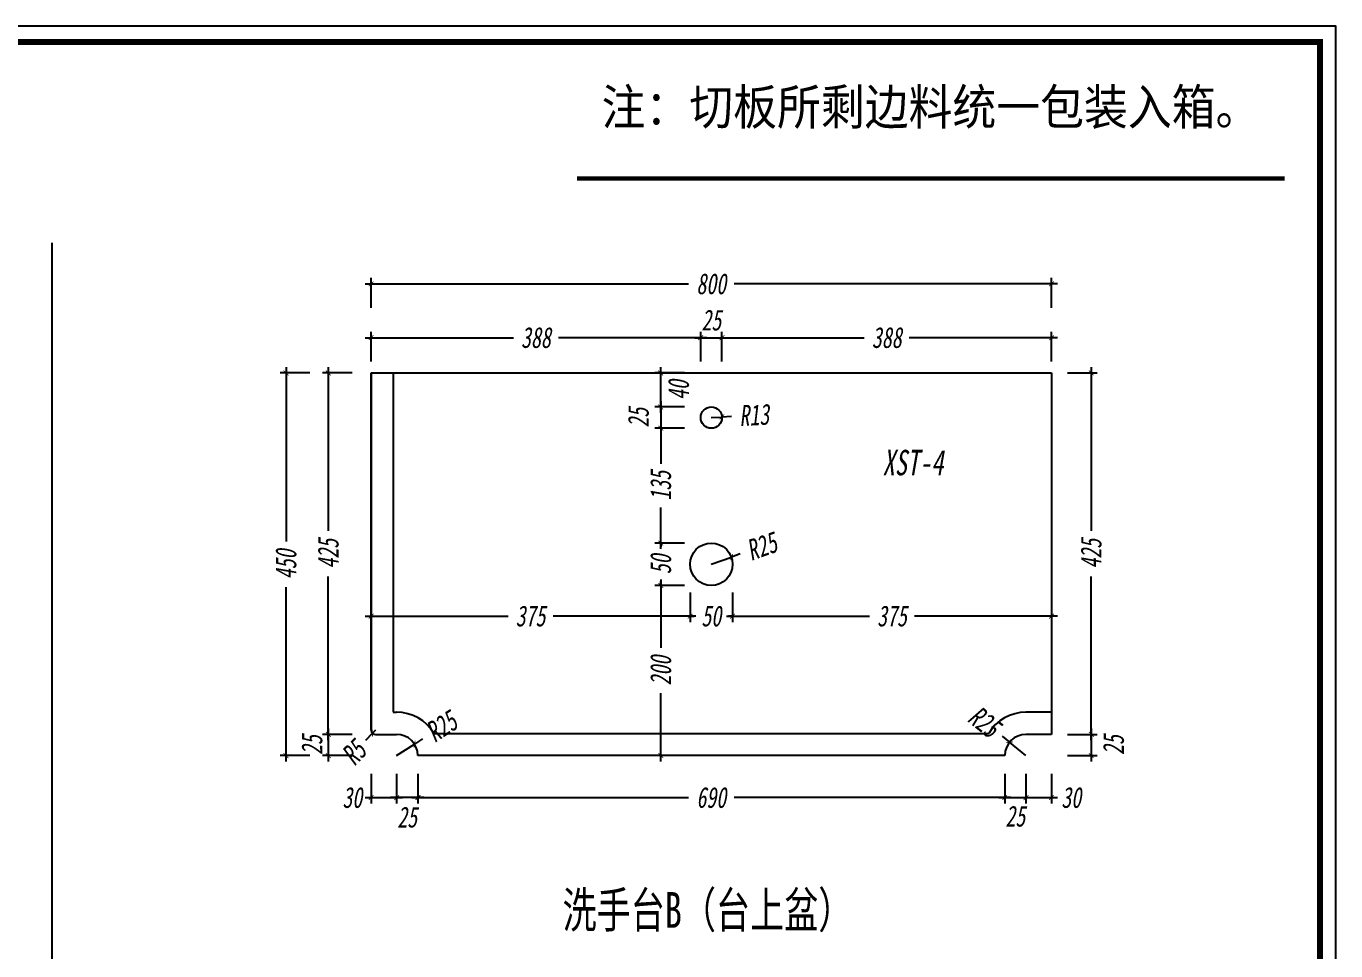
# Model space of a CAD drawing. Header units: millimetres. Extents: x 29542 to 32597, y -6573 to -4413.
# Drawn here: x 31057 to 32597, y -5500 to -4413 of the extents above; entities that cross this region are included whole.
import ezdxf
from ezdxf.enums import TextEntityAlignment as Align

# ---------------------------------------------------------------- set-up
doc = ezdxf.new("R2010")
doc.units = ezdxf.units.MM
doc.header["$PDMODE"] = 3
doc.layers.add('图框', color=7, linetype='Continuous')
doc.styles.add('BZ宋体', font='simfang.ttf', dxfattribs={"width": 0.7, "oblique": 10})
doc.styles.get("Standard").update_dxf_attribs({"font": ''})
doc.styles.add('宋体', font='simhei.ttf')
doc.styles.add('标注字体', font='simfang.ttf', dxfattribs={"width": 0.7, "oblique": 10})
doc.styles.get('Standard').set_extended_font_data('SimSun')
doc.linetypes.add('R_LINE', pattern='A,12.5,-2.5,["R",Standard,S=8.75,R=0,X=-1.1,Y=-3.75],-7.5', length=22.5)
doc.dimstyles.new('BZ-07', dxfattribs={"dimscale": 7, "dimtxt": 3.5, "dimasz": 0.8, "dimexe": 1, "dimexo": 1, "dimgap": 1, "dimtad": 0, "dimdec": 0, "dimdsep": 46, "dimtxsty": '标注字体', "dimblk1": 'ARCHTICK', "dimblk2": 'ARCHTICK', "dimsah": 1, "dimcen": 1, "dimdle": 1, "dimclrd": 140, "dimclre": 140, "dimclrt": 1, "dimadec": 0, "dimazin": 0, "dimtfac": 0.6, "dimtdec": 0, "dimtix": 1, "dimtmove": 2, "dimatfit": 3, "dimldrblk": 'jt', "dimfxl": 4, "dimfxlon": 1, "dimtolj": 1, "dimtzin": 0, "dimarcsym": 0})

# ---------------------------------------------------------------- blocks, each defined once
blk = doc.blocks.new('_ARCHTICK')
at = {"color": 0, "linetype": 'ByBlock', "const_width": 0.15}
blk.add_lwpolyline([(-0.5, -0.5), (0.5, 0.5)], dxfattribs=at)
blk = doc.blocks.new('*D41')
at = {"color": 140, "lineweight": -2, "transparency": 16777216}
for p, q in [((31462.6, -4744.2), (31462.6, -4709.2)), ((32262.6, -4744.2), (32262.6, -4709.2)), ((31455.6, -4716.2), (31835.8, -4716.2)), ((32269.6, -4716.2), (31889.4, -4716.2))]:
    blk.add_line(p, q, dxfattribs=at)
at = {"layer": 'Defpoints', "color": 0, "transparency": 16777216}
for p in [(32262.6, -4716.2), (31462.6, -4820.9), (32262.6, -4820.9)]:
    blk.add_point(p, dxfattribs=at)
at = {"color": 140, "lineweight": -2, "transparency": 16777216, "xscale": 5.6, "yscale": 5.6, "zscale": 5.6, "rotation": 180}
blk.add_blockref('_ARCHTICK', (31462.6, -4716.2), dxfattribs=at)
at = {"color": 140, "lineweight": -2, "transparency": 16777216, "xscale": 5.6, "yscale": 5.6, "zscale": 5.6}
blk.add_blockref('_ARCHTICK', (32262.6, -4716.2), dxfattribs=at)
at = {"color": 1, "transparency": 16777216, "insert": (31862.6, -4716.2), "char_height": 24.5, "attachment_point": 5, "style": '标注字体'}
blk.add_mtext('\\A1;800', dxfattribs=at)
blk = doc.blocks.new('jt')
blk = doc.blocks.new('*D42')
at = {"color": 140, "lineweight": -2, "transparency": 16777216}
for p, q in [((31412.3, -4813.9), (31412.3, -5006.6)), ((31440.3, -4820.9), (31405.3, -4820.9)), ((31412.3, -5252.9), (31412.3, -5060.1)), ((31440.3, -5245.9), (31405.3, -5245.9))]:
    blk.add_line(p, q, dxfattribs=at)
at = {"layer": 'Defpoints', "color": 0, "transparency": 16777216}
for p in [(31462.6, -4820.9), (31412.3, -5245.9), (31470.7, -5245.9)]:
    blk.add_point(p, dxfattribs=at)
at = {"color": 140, "lineweight": -2, "transparency": 16777216, "xscale": 5.6, "yscale": 5.6, "zscale": 5.6}
for p, rotation in [((31412.3, -4820.9), 90), ((31412.3, -5245.9), 270)]:
    blk.add_blockref('_ARCHTICK', p, dxfattribs=dict(at, rotation=rotation))
at = {"color": 1, "transparency": 16777216, "insert": (31412.3, -5033.4), "char_height": 24.5, "attachment_point": 5, "rotation": 90, "style": '标注字体'}
blk.add_mtext('\\A1;425', dxfattribs=at)
blk = doc.blocks.new('*D51')
at = {"color": 140, "lineweight": -2, "transparency": 16777216}
for p, q in [((31440.3, -5245.9), (31405.3, -5245.9)), ((31412.3, -5238.9), (31412.3, -5277.9)), ((31440.3, -5270.9), (31405.3, -5270.9))]:
    blk.add_line(p, q, dxfattribs=at)
at = {"layer": 'Defpoints', "color": 0, "transparency": 16777216}
for p in [(31467.6, -5245.9), (31412.3, -5270.9), (31518.8, -5270.9)]:
    blk.add_point(p, dxfattribs=at)
at = {"color": 140, "lineweight": -2, "transparency": 16777216, "xscale": 5.6, "yscale": 5.6, "zscale": 5.6}
for p, rotation in [((31412.3, -5245.9), 90), ((31412.3, -5270.9), 270)]:
    blk.add_blockref('_ARCHTICK', p, dxfattribs=dict(at, rotation=rotation))
at = {"color": 1, "transparency": 16777216, "insert": (31393.2, -5258.4), "char_height": 24.5, "attachment_point": 5, "rotation": 90, "style": '标注字体'}
blk.add_mtext('\\A1;25', dxfattribs=at)
blk = doc.blocks.new('*D52')
at = {"color": 140, "lineweight": -2, "transparency": 16777216}
for p, q in [((31462.6, -5292.3), (31462.6, -5327.3)), ((31492.6, -5292.3), (31492.6, -5327.3)), ((31455.6, -5320.3), (31499.6, -5320.3))]:
    blk.add_line(p, q, dxfattribs=at)
at = {"layer": 'Defpoints', "color": 0, "transparency": 16777216}
for p in [(31462.6, -5238.2), (31492.6, -5245.9), (31492.6, -5320.3)]:
    blk.add_point(p, dxfattribs=at)
at = {"color": 140, "lineweight": -2, "transparency": 16777216, "xscale": 5.6, "yscale": 5.6, "zscale": 5.6, "rotation": 180}
blk.add_blockref('_ARCHTICK', (31462.6, -5320.3), dxfattribs=at)
at = {"color": 140, "lineweight": -2, "transparency": 16777216, "xscale": 5.6, "yscale": 5.6, "zscale": 5.6}
blk.add_blockref('_ARCHTICK', (31492.6, -5320.3), dxfattribs=at)
at = {"color": 1, "transparency": 16777216, "insert": (31440.5, -5320.3), "char_height": 24.5, "attachment_point": 5, "style": '标注字体'}
blk.add_mtext('\\A1;30', dxfattribs=at)
blk = doc.blocks.new('*D53')
at = {"color": 140, "lineweight": -2, "transparency": 16777216}
for p, q in [((31517.6, -5292.3), (31517.6, -5327.3)), ((32207.6, -5292.3), (32207.6, -5327.3)), ((31510.6, -5320.3), (31835.9, -5320.3)), ((32214.6, -5320.3), (31889.4, -5320.3))]:
    blk.add_line(p, q, dxfattribs=at)
at = {"layer": 'Defpoints', "color": 0, "transparency": 16777216}
for p in [(31517.6, -5270.9), (32207.6, -5270.9), (32207.6, -5320.3)]:
    blk.add_point(p, dxfattribs=at)
at = {"color": 140, "lineweight": -2, "transparency": 16777216, "xscale": 5.6, "yscale": 5.6, "zscale": 5.6, "rotation": 180}
blk.add_blockref('_ARCHTICK', (31517.6, -5320.3), dxfattribs=at)
at = {"color": 140, "lineweight": -2, "transparency": 16777216, "xscale": 5.6, "yscale": 5.6, "zscale": 5.6}
blk.add_blockref('_ARCHTICK', (32207.6, -5320.3), dxfattribs=at)
at = {"color": 1, "transparency": 16777216, "insert": (31862.6, -5320.3), "char_height": 24.5, "attachment_point": 5, "style": '标注字体'}
blk.add_mtext('\\A1;690', dxfattribs=at)
blk = doc.blocks.new('*D54')
at = {"color": 140, "lineweight": -2, "transparency": 16777216}
for p, q in [((32207.6, -5292.3), (32207.6, -5327.3)), ((32232.6, -5292.3), (32232.6, -5327.3)), ((32200.6, -5320.3), (32239.6, -5320.3))]:
    blk.add_line(p, q, dxfattribs=at)
at = {"layer": 'Defpoints', "color": 0, "transparency": 16777216}
for p in [(32232.6, -5245.9), (32207.6, -5270.9), (32232.6, -5320.3)]:
    blk.add_point(p, dxfattribs=at)
at = {"color": 140, "lineweight": -2, "transparency": 16777216, "xscale": 5.6, "yscale": 5.6, "zscale": 5.6, "rotation": 180}
blk.add_blockref('_ARCHTICK', (32207.6, -5320.3), dxfattribs=at)
at = {"color": 140, "lineweight": -2, "transparency": 16777216, "xscale": 5.6, "yscale": 5.6, "zscale": 5.6}
blk.add_blockref('_ARCHTICK', (32232.6, -5320.3), dxfattribs=at)
at = {"color": 1, "transparency": 16777216, "insert": (32220.1, -5342.3), "char_height": 24.5, "attachment_point": 5, "style": '标注字体'}
blk.add_mtext('\\A1;25', dxfattribs=at)
blk = doc.blocks.new('*D55')
at = {"color": 140, "lineweight": -2, "transparency": 16777216}
for p, q in [((31362.6, -4813.9), (31362.6, -5019)), ((31390.6, -4820.9), (31355.6, -4820.9)), ((31362.6, -5277.9), (31362.6, -5072.7)), ((31390.6, -5270.9), (31355.6, -5270.9))]:
    blk.add_line(p, q, dxfattribs=at)
at = {"layer": 'Defpoints', "color": 0, "transparency": 16777216}
for p in [(31462.6, -4820.9), (31362.6, -5270.9), (31542, -5270.9)]:
    blk.add_point(p, dxfattribs=at)
at = {"color": 140, "lineweight": -2, "transparency": 16777216, "xscale": 5.6, "yscale": 5.6, "zscale": 5.6}
for p, rotation in [((31362.6, -4820.9), 90), ((31362.6, -5270.9), 270)]:
    blk.add_blockref('_ARCHTICK', p, dxfattribs=dict(at, rotation=rotation))
at = {"color": 1, "transparency": 16777216, "insert": (31362.6, -5045.9), "char_height": 24.5, "attachment_point": 5, "rotation": 90, "style": '标注字体'}
blk.add_mtext('\\A1;450', dxfattribs=at)
blk = doc.blocks.new('*D56')
at = {"color": 140, "lineweight": -2, "transparency": 16777216}
for p, q in [((32309.3, -4813.9), (32309.3, -5006.6)), ((32281.3, -4820.9), (32316.3, -4820.9)), ((32309.3, -5252.9), (32309.3, -5060.1)), ((32281.3, -5245.9), (32316.3, -5245.9))]:
    blk.add_line(p, q, dxfattribs=at)
at = {"layer": 'Defpoints', "color": 0, "transparency": 16777216}
for p in [(32262.6, -4820.9), (32309.3, -4820.9), (32262.6, -5245.9)]:
    blk.add_point(p, dxfattribs=at)
at = {"color": 140, "lineweight": -2, "transparency": 16777216, "xscale": 5.6, "yscale": 5.6, "zscale": 5.6}
for p, rotation in [((32309.3, -4820.9), 90), ((32309.3, -5245.9), 270)]:
    blk.add_blockref('_ARCHTICK', p, dxfattribs=dict(at, rotation=rotation))
at = {"color": 1, "transparency": 16777216, "insert": (32309.3, -5033.4), "char_height": 24.5, "attachment_point": 5, "rotation": 90, "style": '标注字体'}
blk.add_mtext('\\A1;425', dxfattribs=at)
blk = doc.blocks.new('*D57')
at = {"color": 140, "lineweight": -2, "transparency": 16777216}
for p, q in [((32281.3, -5245.9), (32316.3, -5245.9)), ((32309.3, -5238.9), (32309.3, -5277.9)), ((32281.3, -5270.9), (32316.3, -5270.9))]:
    blk.add_line(p, q, dxfattribs=at)
at = {"layer": 'Defpoints', "color": 0, "transparency": 16777216}
for p in [(32262.6, -5245.9), (32207.6, -5270.9), (32309.3, -5270.9)]:
    blk.add_point(p, dxfattribs=at)
at = {"color": 140, "lineweight": -2, "transparency": 16777216, "xscale": 5.6, "yscale": 5.6, "zscale": 5.6}
for p, rotation in [((32309.3, -5245.9), 90), ((32309.3, -5270.9), 270)]:
    blk.add_blockref('_ARCHTICK', p, dxfattribs=dict(at, rotation=rotation))
at = {"color": 1, "transparency": 16777216, "insert": (32335.6, -5258.4), "char_height": 24.5, "attachment_point": 5, "rotation": 90, "style": '标注字体'}
blk.add_mtext('\\A1;25', dxfattribs=at)
blk = doc.blocks.new('*D71')
at = {"color": 140, "lineweight": -2, "transparency": 16777216}
for p in [(31862.6, -4873.4), (31886.3, -4872)]:
    blk.add_line(p, (31875.1, -4872.7), dxfattribs=at)
at = {"layer": 'Defpoints', "color": 0, "transparency": 16777216}
for p in [(31862.6, -4873.4), (31875.1, -4872.7)]:
    blk.add_point(p, dxfattribs=at)
at = {"color": 140, "lineweight": -2, "transparency": 16777216, "xscale": 5.6, "yscale": 5.6, "zscale": 5.6, "rotation": 183.1890826842135}
blk.add_blockref('_ARCHTICK', (31875.1, -4872.7), dxfattribs=at)
at = {"color": 1, "transparency": 16777216, "insert": (31913, -4870.5), "char_height": 24.5, "attachment_point": 5, "rotation": 3.1891, "style": '标注字体'}
blk.add_mtext('\\A1;R13', dxfattribs=at)
blk = doc.blocks.new('*D72')
at = {"color": 140, "lineweight": -2, "transparency": 16777216}
for p in [(31896.7, -5033.7), (31862.6, -5045.9)]:
    blk.add_line(p, (31886.2, -5037.5), dxfattribs=at)
at = {"layer": 'Defpoints', "color": 0, "transparency": 16777216}
for p in [(31862.6, -5045.9), (31886.2, -5037.5)]:
    blk.add_point(p, dxfattribs=at)
at = {"color": 140, "lineweight": -2, "transparency": 16777216, "xscale": 5.6, "yscale": 5.6, "zscale": 5.6, "rotation": 199.5325113917969}
blk.add_blockref('_ARCHTICK', (31886.2, -5037.5), dxfattribs=at)
at = {"color": 1, "transparency": 16777216, "insert": (31922, -5024.8), "char_height": 24.5, "attachment_point": 5, "rotation": 19.5325, "style": '标注字体'}
blk.add_mtext('\\A1;R25', dxfattribs=at)
blk = doc.blocks.new('*D73')
at = {"color": 140, "lineweight": -2, "transparency": 16777216}
for p, q in [((31803.2, -4867.9), (31803.2, -4813.9)), ((31831.2, -4820.9), (31796.2, -4820.9)), ((31831.2, -4860.9), (31796.2, -4860.9))]:
    blk.add_line(p, q, dxfattribs=at)
at = {"layer": 'Defpoints', "color": 0, "transparency": 16777216}
for p in [(31803.2, -4820.9), (31862.6, -4820.9), (31862.6, -4860.9)]:
    blk.add_point(p, dxfattribs=at)
at = {"color": 140, "lineweight": -2, "transparency": 16777216, "xscale": 5.6, "yscale": 5.6, "zscale": 5.6}
for p, rotation in [((31803.2, -4820.9), 90), ((31803.2, -4860.9), 270)]:
    blk.add_blockref('_ARCHTICK', p, dxfattribs=dict(at, rotation=rotation))
at = {"color": 1, "transparency": 16777216, "insert": (31824.2, -4840.9), "char_height": 24.5, "attachment_point": 5, "rotation": 90, "style": '标注字体'}
blk.add_mtext('\\A1;40', dxfattribs=at)
blk = doc.blocks.new('*D74')
at = {"color": 140, "lineweight": -2, "transparency": 16777216}
for p, q in [((31831.2, -4860.9), (31796.2, -4860.9)), ((31803.2, -4853.9), (31803.2, -4892.9)), ((31831.2, -4885.9), (31796.2, -4885.9))]:
    blk.add_line(p, q, dxfattribs=at)
at = {"layer": 'Defpoints', "color": 0, "transparency": 16777216}
for p in [(31862.6, -4860.9), (31803.2, -4885.9), (31862.6, -4885.9)]:
    blk.add_point(p, dxfattribs=at)
at = {"color": 140, "lineweight": -2, "transparency": 16777216, "xscale": 5.6, "yscale": 5.6, "zscale": 5.6}
for p, rotation in [((31803.2, -4860.9), 90), ((31803.2, -4885.9), 270)]:
    blk.add_blockref('_ARCHTICK', p, dxfattribs=dict(at, rotation=rotation))
at = {"color": 1, "transparency": 16777216, "insert": (31777, -4873.4), "char_height": 24.5, "attachment_point": 5, "rotation": 90, "style": '标注字体'}
blk.add_mtext('\\A1;25', dxfattribs=at)
blk = doc.blocks.new('*D75')
at = {"color": 140, "lineweight": -2, "transparency": 16777216}
for p, q in [((31803.2, -4878.9), (31803.2, -4927.6)), ((31831.2, -4885.9), (31796.2, -4885.9)), ((31803.2, -5027.9), (31803.2, -4979.1)), ((31831.2, -5020.9), (31796.2, -5020.9))]:
    blk.add_line(p, q, dxfattribs=at)
at = {"layer": 'Defpoints', "color": 0, "transparency": 16777216}
for p in [(31862.6, -4885.9), (31803.2, -5020.9), (31862.6, -5020.9)]:
    blk.add_point(p, dxfattribs=at)
at = {"color": 140, "lineweight": -2, "transparency": 16777216, "xscale": 5.6, "yscale": 5.6, "zscale": 5.6}
for p, rotation in [((31803.2, -4885.9), 90), ((31803.2, -5020.9), 270)]:
    blk.add_blockref('_ARCHTICK', p, dxfattribs=dict(at, rotation=rotation))
at = {"color": 1, "transparency": 16777216, "insert": (31803.2, -4953.4), "char_height": 24.5, "attachment_point": 5, "rotation": 90, "style": '标注字体'}
blk.add_mtext('\\A1;135', dxfattribs=at)
blk = doc.blocks.new('*D76')
at = {"color": 140, "lineweight": -2, "transparency": 16777216}
for p, q in [((31803.2, -5020.9), (31803.2, -5015.3)), ((31831.2, -5020.9), (31796.2, -5020.9)), ((31803.2, -5020.9), (31803.2, -5025.5)), ((31831.2, -5070.9), (31796.2, -5070.9)), ((31803.2, -5070.9), (31803.2, -5066.2)), ((31803.2, -5070.9), (31803.2, -5076.5))]:
    blk.add_line(p, q, dxfattribs=at)
at = {"layer": 'Defpoints', "color": 0, "transparency": 16777216}
for p in [(31862.6, -5020.9), (31803.2, -5070.9), (31862.6, -5070.9)]:
    blk.add_point(p, dxfattribs=at)
at = {"color": 140, "lineweight": -2, "transparency": 16777216, "xscale": 5.6, "yscale": 5.6, "zscale": 5.6}
for p, rotation in [((31803.2, -5020.9), 270), ((31803.2, -5070.9), 90)]:
    blk.add_blockref('_ARCHTICK', p, dxfattribs=dict(at, rotation=rotation))
at = {"color": 1, "transparency": 16777216, "insert": (31803.2, -5045.9), "char_height": 24.5, "attachment_point": 5, "rotation": 90, "style": '标注字体'}
blk.add_mtext('\\A1;50', dxfattribs=at)
blk = doc.blocks.new('*D77')
at = {"color": 140, "lineweight": -2, "transparency": 16777216}
for p, q in [((31803.2, -5063.9), (31803.2, -5144.2)), ((31831.2, -5070.9), (31796.2, -5070.9)), ((31803.2, -5277.9), (31803.2, -5197.5)), ((31831.2, -5270.9), (31796.2, -5270.9))]:
    blk.add_line(p, q, dxfattribs=at)
at = {"layer": 'Defpoints', "color": 0, "transparency": 16777216}
for p in [(31862.6, -5070.9), (31803.2, -5270.9), (31862.6, -5270.9)]:
    blk.add_point(p, dxfattribs=at)
at = {"color": 140, "lineweight": -2, "transparency": 16777216, "xscale": 5.6, "yscale": 5.6, "zscale": 5.6}
for p, rotation in [((31803.2, -5070.9), 90), ((31803.2, -5270.9), 270)]:
    blk.add_blockref('_ARCHTICK', p, dxfattribs=dict(at, rotation=rotation))
at = {"color": 1, "transparency": 16777216, "insert": (31803.2, -5170.9), "char_height": 24.5, "attachment_point": 5, "rotation": 90, "style": '标注字体'}
blk.add_mtext('\\A1;200', dxfattribs=at)
blk = doc.blocks.new('*D78')
at = {"color": 140, "lineweight": -2, "transparency": 16777216}
for p, q in [((31462.6, -4807.4), (31462.6, -4772.4)), ((31850.2, -4807.4), (31850.2, -4772.4)), ((31455.6, -4779.4), (31629.9, -4779.4)), ((31857.2, -4779.4), (31682.9, -4779.4))]:
    blk.add_line(p, q, dxfattribs=at)
at = {"layer": 'Defpoints', "color": 0, "transparency": 16777216}
for p in [(31850.2, -4779.4), (31462.6, -4820.9), (31850.2, -4871.7)]:
    blk.add_point(p, dxfattribs=at)
at = {"color": 140, "lineweight": -2, "transparency": 16777216, "xscale": 5.6, "yscale": 5.6, "zscale": 5.6, "rotation": 180}
blk.add_blockref('_ARCHTICK', (31462.6, -4779.4), dxfattribs=at)
at = {"color": 140, "lineweight": -2, "transparency": 16777216, "xscale": 5.6, "yscale": 5.6, "zscale": 5.6}
blk.add_blockref('_ARCHTICK', (31850.2, -4779.4), dxfattribs=at)
at = {"color": 1, "transparency": 16777216, "insert": (31656.4, -4779.4), "char_height": 24.5, "attachment_point": 5, "style": '标注字体'}
blk.add_mtext('\\A1;388', dxfattribs=at)
blk = doc.blocks.new('*D70')
at = {"color": 140, "lineweight": -2, "transparency": 16777216}
for p, q in [((31875.1, -4807.4), (31875.1, -4772.4)), ((32262.6, -4807.4), (32262.6, -4772.4)), ((31868.1, -4779.4), (32042.4, -4779.4)), ((32269.6, -4779.4), (32095.4, -4779.4))]:
    blk.add_line(p, q, dxfattribs=at)
at = {"layer": 'Defpoints', "color": 0, "transparency": 16777216}
for p in [(32262.6, -4779.4), (32262.6, -4820.9), (31875.1, -4872.7)]:
    blk.add_point(p, dxfattribs=at)
at = {"color": 140, "lineweight": -2, "transparency": 16777216, "xscale": 5.6, "yscale": 5.6, "zscale": 5.6, "rotation": 180}
blk.add_blockref('_ARCHTICK', (31875.1, -4779.4), dxfattribs=at)
at = {"color": 140, "lineweight": -2, "transparency": 16777216, "xscale": 5.6, "yscale": 5.6, "zscale": 5.6}
blk.add_blockref('_ARCHTICK', (32262.6, -4779.4), dxfattribs=at)
at = {"color": 1, "transparency": 16777216, "insert": (32068.9, -4779.4), "char_height": 24.5, "attachment_point": 5, "style": '标注字体'}
blk.add_mtext('\\A1;388', dxfattribs=at)
blk = doc.blocks.new('*D79')
at = {"color": 140, "lineweight": -2, "transparency": 16777216}
for p, q in [((31462.6, -5078.9), (31462.6, -5113.9)), ((31837.6, -5078.9), (31837.6, -5113.9)), ((31455.6, -5106.9), (31623.7, -5106.9)), ((31844.6, -5106.9), (31676.6, -5106.9))]:
    blk.add_line(p, q, dxfattribs=at)
at = {"layer": 'Defpoints', "color": 0, "transparency": 16777216}
for p in [(31462.6, -5045.9), (31837.6, -5045.9), (31462.6, -5106.9)]:
    blk.add_point(p, dxfattribs=at)
at = {"color": 140, "lineweight": -2, "transparency": 16777216, "xscale": 5.6, "yscale": 5.6, "zscale": 5.6, "rotation": 180}
blk.add_blockref('_ARCHTICK', (31462.6, -5106.9), dxfattribs=at)
at = {"color": 140, "lineweight": -2, "transparency": 16777216, "xscale": 5.6, "yscale": 5.6, "zscale": 5.6}
blk.add_blockref('_ARCHTICK', (31837.6, -5106.9), dxfattribs=at)
at = {"color": 1, "transparency": 16777216, "insert": (31650.1, -5106.9), "char_height": 24.5, "attachment_point": 5, "style": '标注字体'}
blk.add_mtext('\\A1;375', dxfattribs=at)
blk = doc.blocks.new('*D80')
at = {"color": 140, "lineweight": -2, "transparency": 16777216}
for p, q in [((31837.6, -5078.9), (31837.6, -5113.9)), ((31887.6, -5078.9), (31887.6, -5113.9)), ((31837.6, -5106.9), (31832, -5106.9)), ((31837.6, -5106.9), (31842.3, -5106.9)), ((31887.6, -5106.9), (31883, -5106.9)), ((31887.6, -5106.9), (31893.2, -5106.9))]:
    blk.add_line(p, q, dxfattribs=at)
at = {"layer": 'Defpoints', "color": 0, "transparency": 16777216}
for p in [(31837.6, -5045.9), (31887.6, -5045.9), (31887.6, -5106.9)]:
    blk.add_point(p, dxfattribs=at)
at = {"color": 140, "lineweight": -2, "transparency": 16777216, "xscale": 5.6, "yscale": 5.6, "zscale": 5.6}
blk.add_blockref('_ARCHTICK', (31837.6, -5106.9), dxfattribs=at)
at = {"color": 140, "lineweight": -2, "transparency": 16777216, "xscale": 5.6, "yscale": 5.6, "zscale": 5.6, "rotation": 180}
blk.add_blockref('_ARCHTICK', (31887.6, -5106.9), dxfattribs=at)
at = {"color": 1, "transparency": 16777216, "insert": (31862.6, -5106.9), "char_height": 24.5, "attachment_point": 5, "style": '标注字体'}
blk.add_mtext('\\A1;50', dxfattribs=at)
blk = doc.blocks.new('*D81')
at = {"color": 140, "lineweight": -2, "transparency": 16777216}
for p, q in [((31887.6, -5078.9), (31887.6, -5113.9)), ((32262.6, -5078.9), (32262.6, -5113.9)), ((31880.6, -5106.9), (32048.7, -5106.9)), ((32269.6, -5106.9), (32101.6, -5106.9))]:
    blk.add_line(p, q, dxfattribs=at)
at = {"layer": 'Defpoints', "color": 0, "transparency": 16777216}
for p in [(31887.6, -5045.9), (32262.6, -5045.9), (32262.6, -5106.9)]:
    blk.add_point(p, dxfattribs=at)
at = {"color": 140, "lineweight": -2, "transparency": 16777216, "xscale": 5.6, "yscale": 5.6, "zscale": 5.6, "rotation": 180}
blk.add_blockref('_ARCHTICK', (31887.6, -5106.9), dxfattribs=at)
at = {"color": 140, "lineweight": -2, "transparency": 16777216, "xscale": 5.6, "yscale": 5.6, "zscale": 5.6}
blk.add_blockref('_ARCHTICK', (32262.6, -5106.9), dxfattribs=at)
at = {"color": 1, "transparency": 16777216, "insert": (32075.1, -5106.9), "char_height": 24.5, "attachment_point": 5, "style": '标注字体'}
blk.add_mtext('\\A1;375', dxfattribs=at)
blk = doc.blocks.new('*D85')
at = {"color": 140, "lineweight": -2, "transparency": 16777216}
for p, q in [((31492.6, -5292.3), (31492.6, -5327.3)), ((31517.6, -5292.3), (31517.6, -5327.3)), ((31524.6, -5320.3), (31485.6, -5320.3))]:
    blk.add_line(p, q, dxfattribs=at)
at = {"layer": 'Defpoints', "color": 0, "transparency": 16777216}
for p in [(31492.6, -5245.9), (31517.6, -5270.9), (31492.6, -5320.3)]:
    blk.add_point(p, dxfattribs=at)
at = {"color": 140, "lineweight": -2, "transparency": 16777216, "xscale": 5.6, "yscale": 5.6, "zscale": 5.6, "rotation": 180}
blk.add_blockref('_ARCHTICK', (31492.6, -5320.3), dxfattribs=at)
at = {"color": 140, "lineweight": -2, "transparency": 16777216, "xscale": 5.6, "yscale": 5.6, "zscale": 5.6}
blk.add_blockref('_ARCHTICK', (31517.6, -5320.3), dxfattribs=at)
at = {"color": 1, "transparency": 16777216, "insert": (31505.1, -5343.4), "char_height": 24.5, "attachment_point": 5, "style": '标注字体'}
blk.add_mtext('\\A1;25', dxfattribs=at)
blk = doc.blocks.new('*D86')
at = {"color": 140, "lineweight": -2, "transparency": 16777216}
for p, q in [((32232.6, -5292.3), (32232.6, -5327.3)), ((32262.6, -5292.3), (32262.6, -5327.3)), ((32225.6, -5320.3), (32269.6, -5320.3))]:
    blk.add_line(p, q, dxfattribs=at)
at = {"layer": 'Defpoints', "color": 0, "transparency": 16777216}
for p in [(32232.6, -5245.9), (32262.6, -5245.9), (32262.6, -5320.3)]:
    blk.add_point(p, dxfattribs=at)
at = {"color": 140, "lineweight": -2, "transparency": 16777216, "xscale": 5.6, "yscale": 5.6, "zscale": 5.6, "rotation": 180}
blk.add_blockref('_ARCHTICK', (32232.6, -5320.3), dxfattribs=at)
at = {"color": 140, "lineweight": -2, "transparency": 16777216, "xscale": 5.6, "yscale": 5.6, "zscale": 5.6}
blk.add_blockref('_ARCHTICK', (32262.6, -5320.3), dxfattribs=at)
at = {"color": 1, "transparency": 16777216, "insert": (32285.8, -5320.3), "char_height": 24.5, "attachment_point": 5, "style": '标注字体'}
blk.add_mtext('\\A1;30', dxfattribs=at)
blk = doc.blocks.new('*D95')
at = {"color": 140, "lineweight": -2, "transparency": 16777216}
for p in [(31492.6, -5270.9), (31523, -5251.2)]:
    blk.add_line(p, (31513.6, -5257.3), dxfattribs=at)
at = {"layer": 'Defpoints', "color": 0, "transparency": 16777216}
for p in [(31513.6, -5257.3), (31492.6, -5270.9)]:
    blk.add_point(p, dxfattribs=at)
at = {"color": 140, "lineweight": -2, "transparency": 16777216, "xscale": 5.6, "yscale": 5.6, "zscale": 5.6, "rotation": 212.9391118820808}
blk.add_blockref('_ARCHTICK', (31513.6, -5257.3), dxfattribs=at)
at = {"color": 1, "transparency": 16777216, "insert": (31545.5, -5236.6), "char_height": 24.5, "attachment_point": 5, "rotation": 32.9391, "style": '标注字体'}
blk.add_mtext('\\A1;R25', dxfattribs=at)
blk = doc.blocks.new('*D96')
at = {"color": 140, "lineweight": -2, "transparency": 16777216}
for p in [(32204.4, -5248.1), (32232.6, -5270.9)]:
    blk.add_line(p, (32213.2, -5255.2), dxfattribs=at)
at = {"layer": 'Defpoints', "color": 0, "transparency": 16777216}
for p in [(32213.2, -5255.2), (32232.6, -5270.9)]:
    blk.add_point(p, dxfattribs=at)
at = {"color": 140, "lineweight": -2, "transparency": 16777216, "xscale": 5.6, "yscale": 5.6, "zscale": 5.6, "rotation": 321.1216107498343}
blk.add_blockref('_ARCHTICK', (32213.2, -5255.2), dxfattribs=at)
at = {"color": 1, "transparency": 16777216, "insert": (32183.6, -5231.3), "char_height": 24.5, "attachment_point": 5, "rotation": 321.1216, "style": '标注字体'}
blk.add_mtext('\\A1;R25', dxfattribs=at)
blk = doc.blocks.new('Vinley图框')
at = {"layer": '图框'}
blk.add_lwpolyline([(0, 0), (10181.8, 0), (10181.8, 7200), (0, 7200)], close=True, dxfattribs=at)
at = {"layer": '图框', "const_width": 24}
blk.add_lwpolyline([(61.7, 61.7), (10120.1, 61.7), (10120.1, 7138.3), (61.7, 7138.3)], close=True, dxfattribs=at)
at = {"style": '宋体'}
blk.add_attdef('工程名称', text='', height=89.4, dxfattribs=at).set_placement((6355.2, 691.2), align=Align.CENTER)
for tag, p in [('页码', (7741.8, 690.4)), ('下单日期', (6098.5, 502.5)), ('加工单号', (7682.7, 501.8)), ('交货日期', (6107.5, 310.7)), ('制图', (6107.5, 117.2))]:
    blk.add_attdef(tag, p, '', height=89.4, dxfattribs=at)
blk = doc.blocks.new('*D117')
at = {"color": 140, "lineweight": -2, "transparency": 16777216}
for p, q in [((31850.2, -4807.4), (31850.2, -4772.4)), ((31875.1, -4807.4), (31875.1, -4772.4)), ((31843.2, -4779.4), (31882.1, -4779.4))]:
    blk.add_line(p, q, dxfattribs=at)
at = {"layer": 'Defpoints', "color": 0, "transparency": 16777216}
for p in [(31875.1, -4779.4), (31850.2, -4871.7), (31875.1, -4872.7)]:
    blk.add_point(p, dxfattribs=at)
at = {"color": 140, "lineweight": -2, "transparency": 16777216, "xscale": 5.6, "yscale": 5.6, "zscale": 5.6, "rotation": 180}
blk.add_blockref('_ARCHTICK', (31850.2, -4779.4), dxfattribs=at)
at = {"color": 140, "lineweight": -2, "transparency": 16777216, "xscale": 5.6, "yscale": 5.6, "zscale": 5.6}
blk.add_blockref('_ARCHTICK', (31875.1, -4779.4), dxfattribs=at)
at = {"color": 1, "transparency": 16777216, "insert": (31862.7, -4758.9), "char_height": 24.5, "attachment_point": 5, "style": '标注字体'}
blk.add_mtext('\\A1;25', dxfattribs=at)
blk = doc.blocks.new('*D122')
at = {"color": 140, "lineweight": -2, "transparency": 16777216}
for p in [(31456.5, -5252.6), (31467.6, -5240.9)]:
    blk.add_line(p, (31464.2, -5244.5), dxfattribs=at)
at = {"layer": 'Defpoints', "color": 0, "transparency": 16777216}
for p in [(31464.2, -5244.5), (31467.6, -5240.9)]:
    blk.add_point(p, dxfattribs=at)
at = {"color": 140, "lineweight": -2, "transparency": 16777216, "xscale": 5.6, "yscale": 5.6, "zscale": 5.6, "rotation": 46.45083725083576}
blk.add_blockref('_ARCHTICK', (31464.2, -5244.5), dxfattribs=at)
at = {"color": 1, "transparency": 16777216, "insert": (31442.4, -5267.4), "char_height": 24.5, "attachment_point": 5, "rotation": 46.4508, "style": '标注字体'}
blk.add_mtext('\\A1;R5', dxfattribs=at)

msp = doc.modelspace()

# ---------------------------------------------------------------- linework, layer by layer
for p, q in [((31087.6, -6322.4), (31087.6, -4667.9)), ((31462.6, -4820.9), (31462.6, -5240.9)), ((31462.6, -5240.9), (31462.6, -4820.9)), ((31462.6, -4820.9), (32262.6, -4820.9)), ((32262.6, -4820.9), (32262.6, -5245.9)), ((31488.6, -5219.9), (31492.6, -5219.9)), ((31467.6, -5245.9), (31492.6, -5245.9)), ((32262.6, -5245.9), (32232.6, -5245.9)), ((32207.6, -5270.9), (31517.6, -5270.9))]:
    msp.add_line(p, q)
at = {"color": 3, "linetype": 'R_LINE', "ltscale": 2}
for p, q in [((31488.6, -4820.9), (31488.6, -5219.9)), ((32262.6, -5219.9), (32232.6, -5219.9)), ((31536.5, -5244.9), (32188.8, -5244.9))]:
    msp.add_line(p, q, dxfattribs=at)
at = {"const_width": 5}
msp.add_lwpolyline([(31704.8, -4592.3), (32536.6, -4592.3)], dxfattribs=at)
for centre, radius in [((31862.6, -4873.4), 12.5), ((31862.6, -5045.9), 25)]:
    msp.add_circle(centre, radius)
at = {"color": 3, "linetype": 'R_LINE', "ltscale": 2}
for centre, start, end in [((31492.6, -5270.9), 30.6508, 90), ((32232.6, -5270.9), 90, 149.3492)]:
    msp.add_arc(centre, 51, start, end, dxfattribs=at)
for centre, radius, start, end in [((31467.6, -5240.9), 5, 180, 270), ((31492.6, -5270.9), 25, 0, 90), ((32232.6, -5270.9), 25, 90, 180)]:
    msp.add_arc(centre, radius, start, end)

# ---------------------------------------------------------------- block references
at = {"xscale": 0.3, "yscale": 0.3, "zscale": 0.3}
msp.add_blockref('Vinley图框', (29542.3, -6573.1), dxfattribs=at)

# ---------------------------------------------------------------- texts
at = {"color": 4, "style": '标注字体', "oblique": 10, "width": 0.7}
msp.add_text('XST-4', height=30, dxfattribs=at).set_placement((32064, -4941.3))
at = {"color": 240, "insert": (31733.6, -4487.1), "char_height": 42, "width": 881.438, "attachment_point": 1, "style": 'BZ宋体'}
msp.add_mtext('{\\Q0;\\W0.9;注：切板所剩边料统一包装入箱。}', dxfattribs=at)
at = {"insert": (31687.7, -5431.4), "char_height": 42, "attachment_point": 1, "style": 'BZ宋体'}
msp.add_mtext_dynamic_manual_height_columns('{\\Q0;洗手台B（台上盆）}', width=358.357, gutter_width=70, heights=[0], dxfattribs=at)

# ---------------------------------------------------------------- dimensions: what is measured, and where the dimension line sits
for base, p1, p2, picture, middle in [((32262.6, -4716.2), (31462.6, -4820.9), (32262.6, -4820.9), '*D41', (31862.6, -4716.2)), ((31850.2, -4779.4), (31462.6, -4820.9), (31850.2, -4871.7), '*D78', (31656.4, -4779.4)), ((32262.6281, -4779.3807), (31875.1088, -4872.6553), (32262.6281, -4820.8507), '*D70', (32068.8685, -4779.3807)), ((31462.6, -5106.9), (31837.6, -5045.9), (31462.6, -5045.9), '*D79', (31650.1, -5106.9)), ((31887.6, -5106.9), (31837.6, -5045.9), (31887.6, -5045.9), '*D80', (31862.6, -5106.9)), ((32262.6, -5106.9), (31887.6, -5045.9), (32262.6, -5045.9), '*D81', (32075.1, -5106.9)), ((32207.6, -5320.3), (31517.6, -5270.9), (32207.6, -5270.9), '*D53', (31862.6, -5320.3))]:
    dim = msp.add_linear_dim(base=base, p1=p1, p2=p2, dimstyle='BZ-07')
    dim.commit()
    dim.dimension.update_dxf_attribs({"geometry": picture, "text_midpoint": middle})
for base, p1, p2, picture, middle in [((31875.1, -4779.4), (31850.2, -4871.7), (31875.1, -4872.7), '*D117', (31862.7, -4758.9)), ((31492.6, -5320.3), (31462.6, -5238.2), (31492.6, -5245.9), '*D52', (31440.5, -5320.3)), ((31492.6, -5320.3), (31517.6, -5270.9), (31492.6, -5245.9), '*D85', (31505.1, -5343.4)), ((32232.6, -5320.3), (32207.6, -5270.9), (32232.6, -5245.9), '*D54', (32220.1, -5342.3)), ((32262.6, -5320.3), (32232.6, -5245.9), (32262.6, -5245.9), '*D86', (32285.8, -5320.3))]:
    dim = msp.add_linear_dim(base=base, p1=p1, p2=p2, dimstyle='BZ-07')
    dim.commit()
    dim.dimension.update_dxf_attribs({"geometry": picture, "text_midpoint": middle, "dimtype": 160})
for base, p1, p2, picture, middle in [((31362.6, -5270.9), (31462.6, -4820.9), (31542, -5270.9), '*D55', (31362.6, -5045.9)), ((31412.3, -5245.9), (31462.6, -4820.9), (31470.7, -5245.9), '*D42', (31412.3, -5033.4)), ((32309.3, -4820.9), (32262.6, -5245.9), (32262.6, -4820.9), '*D56', (32309.3, -5033.4)), ((31803.2, -5020.9), (31862.6, -4885.9), (31862.6, -5020.9), '*D75', (31803.2, -4953.4)), ((31803.2, -5070.9), (31862.6, -5020.9), (31862.6, -5070.9), '*D76', (31803.2, -5045.9)), ((31803.2, -5270.9), (31862.6, -5070.9), (31862.6, -5270.9), '*D77', (31803.2, -5170.9))]:
    dim = msp.add_linear_dim(base=base, p1=p1, p2=p2, angle=90, dimstyle='BZ-07')
    dim.commit()
    dim.dimension.update_dxf_attribs({"geometry": picture, "text_midpoint": middle})
for base, p1, p2, picture, middle in [((31803.2, -4820.9), (31862.6, -4860.9), (31862.6, -4820.9), '*D73', (31824.2, -4840.9)), ((31803.2, -4885.9), (31862.6, -4860.9), (31862.6, -4885.9), '*D74', (31777, -4873.4)), ((31412.3, -5270.9), (31467.6, -5245.9), (31518.8, -5270.9), '*D51', (31393.2, -5258.4)), ((32309.3, -5270.9), (32262.6, -5245.9), (32207.6, -5270.9), '*D57', (32335.6, -5258.4))]:
    dim = msp.add_linear_dim(base=base, p1=p1, p2=p2, angle=90, dimstyle='BZ-07')
    dim.commit()
    dim.dimension.update_dxf_attribs({"geometry": picture, "text_midpoint": middle, "dimtype": 160})
for center, mpoint, picture, middle in [((31862.6281, -4873.3507), (31875.1088, -4872.6553), '*D71', (31913.0376, -4870.542)), ((31862.6, -5045.9), (31886.2, -5037.5), '*D72', (31922, -5024.8)), ((32232.6, -5270.9), (32213.2, -5255.2), '*D96', (32183.6, -5231.3)), ((31492.6, -5270.9), (31513.6, -5257.3), '*D95', (31545.5, -5236.6)), ((31467.6, -5240.9), (31464.2, -5244.5), '*D122', (31442.4, -5267.4))]:
    dim = msp.add_radius_dim(center=center, mpoint=mpoint, dimstyle='BZ-07')
    dim.commit()
    dim.dimension.update_dxf_attribs({"geometry": picture, "text_midpoint": middle})

doc.saveas('drawing.dxf')
